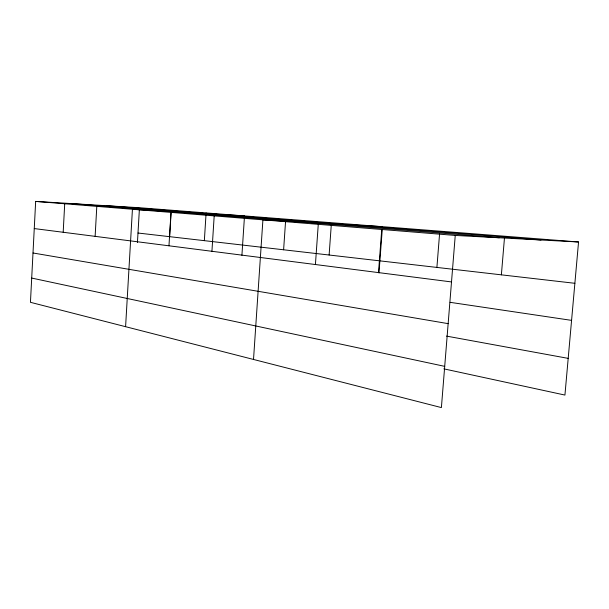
<?xml version="1.0" encoding="UTF-8"?>
<svg xmlns="http://www.w3.org/2000/svg" width="609" height="609" viewBox="0 0 609 609"><rect width="100%" height="100%" fill="white"/><g stroke="black" fill="none" stroke-linecap="round" stroke-linejoin="round"><path stroke-width="0.91" d="M578.55 241.986L139.484 207.722L35.665 201.412L30.45 302.315L441.396 407.588L455.25 235.439L578.55 241.986L564.931 395.066L443.824 368.848M63.184 232.265L64.714 203.771M95.126 236.353L96.801 206.375M125.591 326.683L132.435 209.26L244.513 215.921L241.91 255.354M137.436 242.504L139.37 209.603M168.967 245.8L171 212.389M169.645 236.665L171.144 212.099M204.35 240.662L206.108 212.929M211.932 251.296L214.193 215.891M253.519 359.455L262.913 219.841L382.467 226.685M283.611 249.781L285.591 220.998M315.416 264.534L318.271 224.333M329.119 255.019L331.243 225.475M378.493 272.596L381.744 229.479M378.981 272.954L382.262 229.456M436.904 267.42L439.561 233.947M501.374 274.842L504.458 238.104M106.819 205.743L541.02 239.999M71.565 203.596L499.228 237.776M35.665 201.412L455.25 235.439M137.992 233.026L574.873 283.299M34.264 228.573L451.513 281.937M450.12 302.33L571.577 320.372M33 252.986L448.155 323.645M446.466 336.099L568.197 358.374M31.706 278.062L444.715 366.359"/></g></svg>
